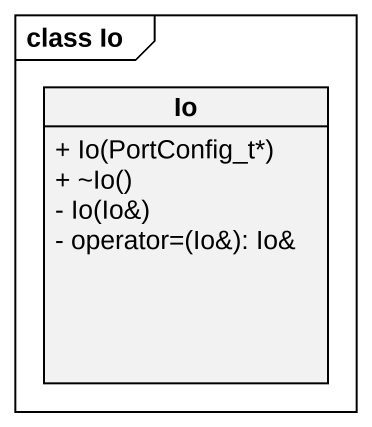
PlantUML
@startuml
mainframe class Io
hide circle
hide empty members
skinparam classAttributeIconSize 0
class Io {
  + Io(PortConfig_t*)
  + ~Io()
  - Io(Io&)
  - operator=(Io&): Io&
}
@enduml
